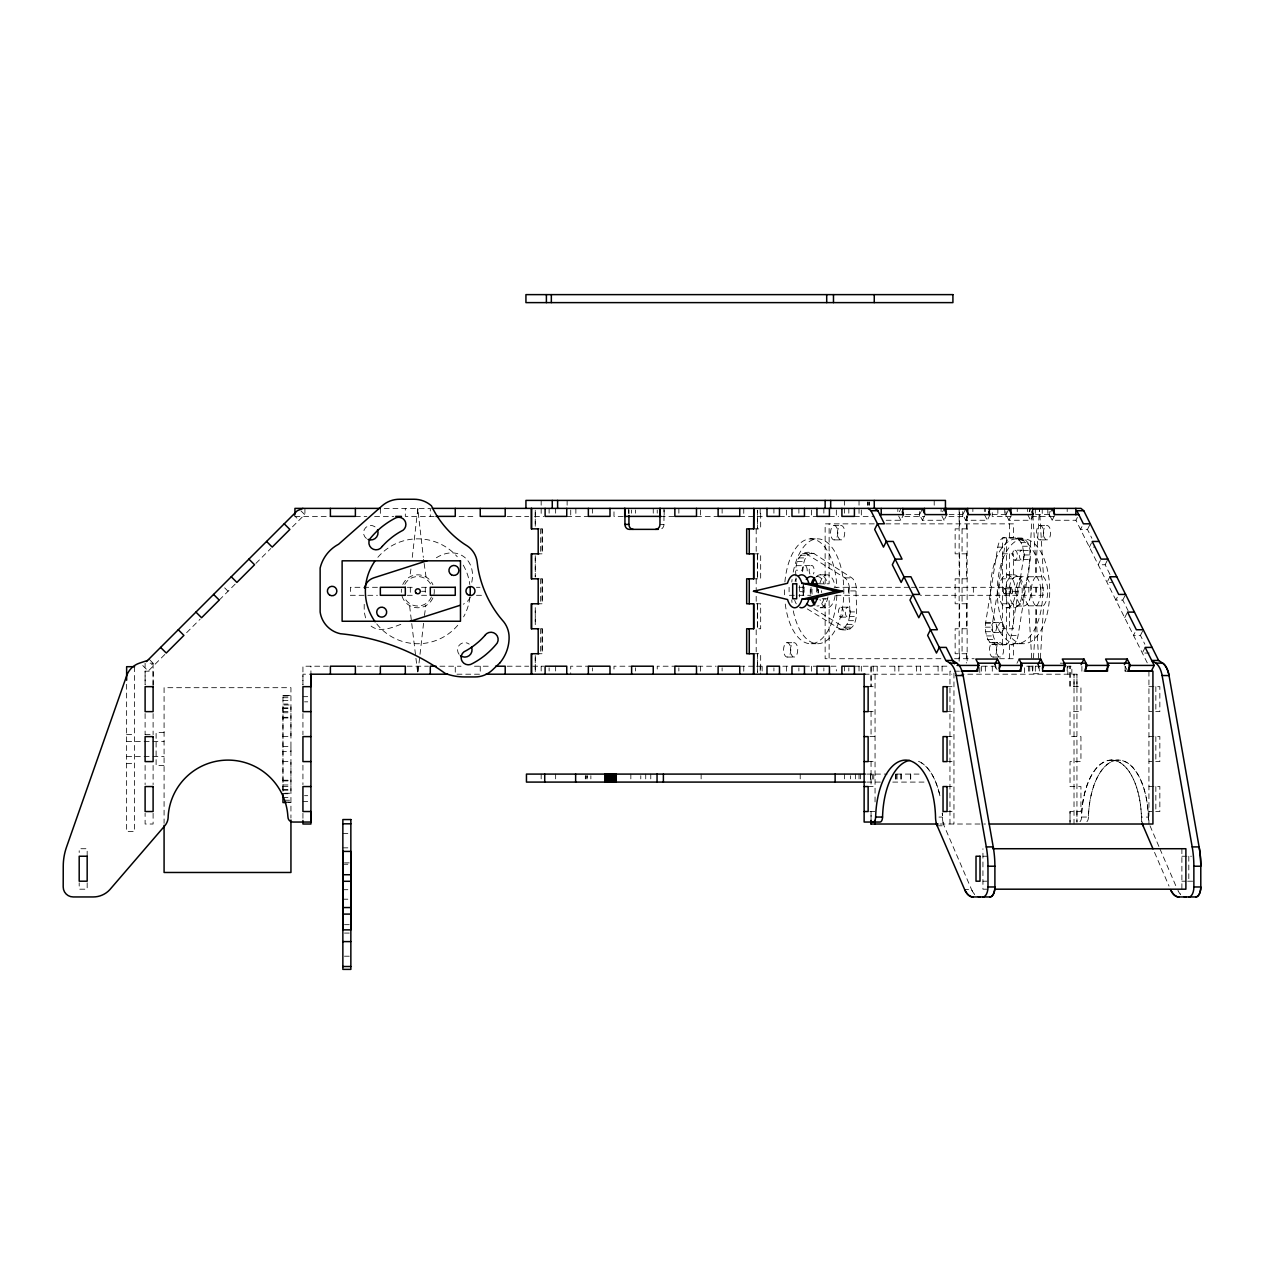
<?xml version="1.0" encoding="UTF-8"?>
<svg xmlns="http://www.w3.org/2000/svg" width="1264" height="1264" viewBox="0 0 1264 1264"><rect width="100%" height="100%" fill="white"/><g stroke="black" fill="none" stroke-linecap="round" stroke-linejoin="round"><path stroke-width="0.75" stroke-dasharray="5 3.75" d="M153.102 684.725L153.102 671.184L145.107 671.184L145.107 684.725L145.107 663.189M282.962 791.296L282.962 704.964L290.941 704.964L290.941 793.239L282.962 793.239M364.206 604.287L364.206 611.918L365.881 619.281M536.995 653.725L542.177 653.725L542.177 628.761L536.995 628.761M536.995 603.781L542.177 603.781L542.177 578.817L536.995 578.817M536.995 553.837L542.177 553.837L542.177 528.858L536.995 528.858M661.799 528.7A4.993 4.329 -90 0 0 663.963 524.37L663.963 508.381M871.054 820.447L871.054 811.535L871.054 818.661M875.051 801.929L875.051 674.186M1070.023 822.042L1070.023 811.535L1080.941 811.535L1080.941 786.556L1070.023 786.556L1070.023 761.592L1080.941 761.592L1080.941 736.612L1070.023 736.612L1070.023 711.632L1080.941 711.632L1080.941 686.668L1070.023 686.668L1070.023 666.207L1070.023 686.668M1074.021 686.668L1074.021 674.186L1074.021 824.017M1076.944 811.535L1076.944 822.042L1076.944 674.202L961.098 674.202M1076.944 686.668L1076.944 674.202M1129.131 671.184L1125.134 671.184L1125.134 666.397L1126.777 669.478M1079.962 821.663A4.993 2.496 -90 0 0 1081.51 817.05L1081.557 816.038A59.961 29.988 90 0 1 1111.467 760.106L1118.387 760.106A59.961 29.988 -90 0 1 1148.312 816.038L1148.312 817.081A13.983 6.984 90 0 0 1148.786 821.726A13.983 6.984 -90 0 1 1148.312 817.081L1141.392 817.081L1141.392 816.038A59.961 29.988 -90 0 0 1111.467 760.106A59.961 29.988 -90 0 0 1081.557 816.038M1086.882 821.663A4.993 2.496 -90 0 0 1088.43 817.05L1088.478 816.038A59.961 29.988 90 0 1 1118.387 760.106A59.961 29.988 90 0 1 1148.312 816.038M1031.693 658.196L1028.58 605.709A16.479 8.248 -90 0 1 1024.346 591.426A16.479 8.248 -90 0 1 1028.454 577.016L1032.135 516.644M1038.613 658.196L1035.5 605.709A16.479 8.248 -90 0 1 1031.266 591.426A16.479 8.248 -90 0 1 1035.374 577.016L1039.498 508.886L1043.511 576.89A16.479 8.248 -90 0 1 1047.745 591.157A16.479 8.248 -90 0 1 1043.622 605.567L1040.383 658.196M1039.055 665.954L1039.498 673.696L1032.577 673.696L1033.02 665.954M1033.462 658.196L1036.701 605.567A16.479 8.248 -90 0 0 1040.825 591.157A16.479 8.248 -90 0 0 1036.591 576.89L1033.02 516.644M807.333 608.948L840.971 629.63C855.791 622.378 846.896 599.547 849.519 587.302M840.971 629.63C864.197 633.738 853.99 597.967 856.439 587.302M1004.675 644.893A13.604 6.81 -90 0 0 1011.168 635.444L1023.366 559.478C1023.903 551.989 1023.603 540.028 1014.787 537.706M1011.595 644.893A13.604 6.81 -90 0 0 1018.089 635.444L1030.286 559.478L1030.223 550.44L1027.916 542.667L1023.966 538.243L1004.28 537.706A13.699 6.857 -90 0 0 997.77 547.154L985.572 623.105L985.572 631.7L987.769 639.6L991.655 644.229L1013.38 644.735L1013.38 658.718L999.587 658.718M1000.835 644.893C992.24 642.207 991.94 630.61 992.493 623.105L1004.69 547.154A13.699 6.857 -90 0 1 1011.2 537.706M796.004 576.068C794.234 565.134 799.069 547.359 813.826 553.506L851.794 577.885A13.699 6.857 90 0 1 856.518 590.92L849.598 590.92A13.699 6.857 90 0 0 844.873 577.885L804.868 552.968M811.788 552.968C804.378 554.454 803.288 563.949 802.924 570.206L796.004 570.206M410.942 569.005L409.805 576.89M412.269 557.361L417.799 508.886L423.345 557.361M423.566 623.278L417.799 673.696L409.568 605.567M424.451 615.536L425.81 605.709M899.368 511.794L900.774 508.965M886.143 520.262L900.774 520.262L903.602 514.606M946.862 514.606L944.034 520.262L922.404 520.262L919.576 514.606L922.404 508.965M922.404 520.262L925.232 514.606M942.628 511.794L944.034 508.965M990.107 514.606L987.295 520.262L965.664 520.262L962.836 514.606L964.953 510.372M965.664 520.262L968.493 514.606M1033.367 514.606L1030.539 520.262L1008.909 520.262L1006.081 514.606L1008.909 508.965M1008.909 520.262L1011.737 514.606M1029.133 511.794L1030.539 508.965M1147.27 662.873L1075.948 520.262L1052.169 520.262L1049.341 514.606L1052.169 508.965M1052.169 520.262L1054.998 514.606M1075.948 520.262L1077.37 517.434M1081.952 526.614L1080.546 529.442L1087.467 529.442L1091.875 538.274M1016.967 663.3L1019.084 659.05M1087.467 529.442L1090.295 523.802M1091.496 542.872L1089.378 547.107L1094.561 547.107M1100.328 560.521L1098.211 564.755L1105.131 564.755L1110.424 575.357M1105.131 564.755L1107.943 559.115M1109.855 576.763L1107.027 582.42L1112.225 582.42M1117.281 597.256L1115.859 600.084L1122.78 600.084L1128.088 610.67M1122.78 600.084L1125.608 594.428M1124.691 617.733L1127.52 612.092M1134.93 632.569L1133.524 635.397L1140.444 635.397L1144.852 644.229M1140.444 635.397L1142.561 631.163M1145.168 647.405L1142.356 653.046L1149.276 653.046M151.68 664.611L153.102 663.189L146.703 663.189M164.873 654.436L148.251 671.058L142.595 665.417M186.63 632.679L200.218 619.091M219.241 600.084L236.889 582.42M255.913 563.396L270.844 548.465M292.49 526.819L304.703 514.606L300.184 510.087M436.38 557.756C457.536 544.436 477.508 560.142 471.393 583.873M400.814 624.337C391.018 628.082 377.81 633.548 369.167 624.353M384.193 508.381L430.297 508.381L430.297 516.376M905.814 514.606L919.576 514.606M949.074 514.606L962.836 514.606M992.319 514.606L1006.081 514.606M1035.579 514.606L1049.341 514.606M294.939 516.376L330.394 516.376M355.374 516.376L366.892 516.376M374.586 516.376L393.799 516.376M434.137 516.376L405.317 516.376L405.317 508.381M459.101 516.376L476.386 516.376M507.164 516.376L528.747 516.376M534.498 516.376L543.757 516.376M566.746 516.376L590.399 516.376M623.184 516.376L613.988 516.376L613.988 509.992M660.171 516.376L674.012 516.376M696.496 516.376L720.148 516.376M739.756 516.376L764.372 516.376M779.477 516.376L789.968 516.376M804.457 516.376L817.618 516.376M829.421 516.376L838.664 516.376M854.401 516.376L874.056 516.376M904.834 516.376L924.458 516.376M948.964 516.376L967.718 516.376M1010.963 516.376L992.208 516.376L992.287 511.588M1031.519 516.376L1054.713 516.376M874.214 523.865L825.139 523.865L825.139 583.81M885.89 523.865L1013.38 523.865L1013.38 537.848L1002.463 537.848L1002.463 644.735M659.966 524.37L663.963 524.37M833.734 525.524L840.655 525.524M1039.624 525.524L1046.545 525.524M753.755 528.858L760.675 528.858L760.675 510.245M967.134 528.858L955.142 528.858L955.142 553.837L967.134 553.837M1017.046 538.243L1023.966 538.243M810.224 538.859L817.144 538.859M1016.114 538.859L1023.034 538.859M834.651 539.886L841.571 539.886M1040.541 539.886L1047.461 539.886M1019.163 539.933L1026.084 539.933M1020.996 542.667L1027.916 542.667M1022.402 546.238L1029.323 546.238M997.77 547.154L1004.69 547.154M1014.976 550.188A4.993 2.496 -90 0 1 1017.014 557.835A4.993 2.496 -90 0 1 1012.685 557.519A4.993 2.496 -90 0 1 1014.976 550.188L1021.897 550.188A4.993 2.496 -90 0 1 1023.935 557.835A4.993 2.496 -90 0 1 1019.606 557.519A4.993 2.496 -90 0 1 1021.897 550.188M1023.303 550.44L1030.223 550.44M802.608 553.49L813.984 553.6M753.755 553.837L760.675 553.837L760.675 578.817L753.597 578.817M1002.463 553.837L1013.38 553.837L1013.38 578.817L1002.463 578.817M800.475 555.18L807.396 555.18M1023.635 554.959L1030.555 554.959M798.658 557.914L805.579 557.914M1023.366 559.478L1030.286 559.478M1014.802 560.173L1021.723 560.173M797.236 561.5L804.157 561.5M804.741 565.45L811.662 565.45M796.336 565.687L803.256 565.687M820.21 574.82L827.13 574.82M1007.06 574.82L1013.981 574.82M1016.572 576.558L1023.492 576.558M1028.706 576.763L1035.627 576.763M1036.464 576.763L1043.385 576.763M844.873 577.885L851.794 577.885M967.134 578.817L955.142 578.817L955.142 603.781L967.134 603.781M818.219 583.81L829.121 583.81L829.121 523.865M377.446 587.302L350.381 587.302L350.381 595.297L377.446 595.297M407.245 587.302L414.055 587.302M421.544 587.302L428.37 587.302M476.481 587.302L479.988 587.302M798.895 587.302L804.773 587.302M834.177 587.302L909.448 587.302M911.407 587.302L917.285 587.302M919.244 587.302L1043.242 587.302L1043.242 595.297L920.429 595.297M1004.469 588.803L1011.39 588.803M421.544 591.299L425.289 591.299M1012.827 591.299L1020.317 591.299M799.464 591.694L802.924 591.694A13.604 6.81 90 0 0 803.256 595.929M1004.469 593.796L1011.39 593.796M407.245 595.297L414.055 595.297M421.544 595.297L428.37 595.297M476.481 595.297L483.48 595.297M794.329 595.297L789.099 595.297L789.099 587.302M798.895 595.297L810.998 595.297M835.962 595.297L910.617 595.297M822.2 598.788L829.121 598.788L829.121 658.718M756.188 603.781L760.675 603.781L760.675 628.761L756.188 628.761L756.188 651.797M1002.463 603.781L1013.38 603.781L1013.38 628.761L1002.463 628.761M1028.706 605.835L1035.627 605.835M1036.464 605.835L1043.385 605.835M1016.572 606.025L1023.492 606.025M840.955 607.162A4.993 2.496 -90 0 1 842.977 614.794A4.993 2.496 -90 0 1 838.664 614.494A4.993 2.496 -90 0 1 840.955 607.162L847.875 607.162A4.993 2.496 -90 0 1 849.898 614.794A4.993 2.496 -90 0 1 845.584 614.494A4.993 2.496 -90 0 1 847.875 607.162M820.21 607.779L827.13 607.779M1007.06 607.779A16.479 8.248 90 0 0 1014.202 583.052A16.479 8.248 90 0 0 999.919 583.052A16.479 8.248 90 0 0 1007.06 607.779L1013.981 607.779A16.479 8.248 90 0 0 1021.122 583.052A16.479 8.248 90 0 0 1006.839 583.052A16.479 8.248 90 0 0 1013.981 607.779M849.598 611.918L856.518 611.918M849.329 616.453L856.249 616.453M840.765 617.132L847.686 617.132M848.492 620.687L855.412 620.687M994.041 622.409L1000.962 622.409M985.62 622.789L992.54 622.789M985.572 623.105L992.493 623.105M847.117 624.353L854.037 624.353M845.332 627.165L852.252 627.165M985.304 627.165L992.224 627.165M967.134 628.761L955.142 628.761L955.142 653.725L967.134 653.725M838.711 629.093L850.151 628.966M985.572 631.7L992.493 631.7M994.041 632.411L1000.962 632.411M1011.168 635.444L1018.089 635.444M986.41 635.934L993.33 635.934M987.769 639.6L994.689 639.6M989.57 642.428L996.49 642.428M786.729 642.697L793.65 642.697M992.619 642.697L999.54 642.697M811.156 643.724L818.092 643.724M1017.046 643.724L1023.966 643.724M991.655 644.229L998.576 644.229M753.597 653.725L760.675 653.725L760.675 674.202M787.646 657.059L794.566 657.059M993.536 657.059L1000.456 657.059M940.858 658.718L825.139 658.718L825.139 598.788M954.51 658.718L974.181 658.718M1060.259 663.189L1064.256 663.189M328.45 666.207L302.933 666.207L302.933 684.883L302.933 674.186L310.928 674.202L310.928 666.191M357.301 666.207L378.426 666.207M407.103 666.207L428.512 666.207M439.888 666.207L461.028 666.207M474.474 666.207L491.759 666.207M507.164 666.207L528.747 666.207M532.681 666.207L543.757 666.207M590.399 666.207L570.728 666.207L570.728 674.202M633.643 666.207L613.988 666.207L613.988 671.01M676.904 666.207L657.233 666.207L657.233 671.01M697.823 666.207L716.214 666.207M739.756 666.207L754.703 666.207M756.52 666.207L764.104 666.207M782.827 666.207L789.968 666.207M804.457 666.207L817.618 666.207M830.985 666.207L836.341 666.207L836.341 671.01M854.401 666.207L947.984 666.191M996.064 666.207L979.79 666.207L979.79 674.202M1040.493 666.207L1024.551 666.207L1024.598 674.202M959.455 671.184L949.959 671.184L949.959 824.017M864.134 674.202L951.855 674.202M868.131 686.668L875.051 686.668M947.036 686.668L953.957 686.668M1148.929 686.668L1159.846 686.668L1159.846 711.632L1148.929 711.632M282.962 695.5L290.941 695.5L282.962 695.658L282.962 791.88M282.962 696.037L290.941 696.037M302.933 696.669L307.721 696.669M282.962 697.728L290.941 697.728M282.962 700.461L290.941 700.461M304.529 701.836L307.721 701.836M282.962 704.048L290.941 704.048M282.962 707.998L290.941 707.998M282.962 708.235L290.941 708.235M282.962 711.632L290.941 711.632M868.131 711.632L875.051 711.632M947.036 711.632L953.957 711.632M282.962 712.754L290.941 712.754M282.962 717.288L290.941 717.288M282.962 717.968L290.941 717.968M164.083 732.614L156.104 732.614L156.104 765.573L164.083 765.573M145.107 734.368L153.102 734.368M126.637 734.558L134.616 734.558M282.962 736.612L290.941 736.612L290.941 687.695L164.083 687.695L164.083 823.37M869.853 736.612L875.051 736.612M947.036 736.612L953.957 736.612M1148.929 736.612L1159.846 736.612L1159.846 761.592L1148.929 761.592M126.637 741.605L164.083 741.605M282.962 746.597L290.941 746.597L290.941 751.59L282.962 751.59M126.637 756.583L164.083 756.583M282.962 761.592L290.941 761.592L290.941 818.077M868.131 761.592L875.051 761.592M947.036 761.592L953.957 761.592M126.637 763.63L134.616 763.63M866.741 774.089L887.138 774.089M896.555 774.089L919.734 774.089M282.962 780.22L290.941 780.22M282.962 780.583L290.941 780.583M282.962 780.915L290.941 780.915M866.741 782.084L880.36 782.084M892.747 782.084L925.69 782.084M282.962 784.976L290.941 784.976M282.962 786.556L290.941 786.556M868.131 786.556L875.051 786.556M947.036 786.556L953.957 786.556M1148.929 786.556L1159.846 786.556L1159.846 811.535L1148.929 811.535M282.962 789.51L290.941 789.51M282.962 790.205L290.941 790.205M282.962 793.745L290.941 793.745M304.529 795.688L307.721 795.688M282.962 797.394L290.941 797.394M284.558 800.223L290.941 800.223M302.933 801.534L307.721 801.534M284.558 802.04L290.941 802.04M287.75 802.545L290.941 802.545M869.853 811.535L875.051 811.535M947.036 811.535L953.957 811.535M938.978 817.081L942.438 817.081A13.983 6.984 -90 0 0 944.113 825.787L971.589 889.635A22.468 11.234 90 0 0 974.67 894.375A22.468 11.234 -90 0 1 971.589 889.635L964.669 889.635M1081.51 817.05L1088.43 817.05M940.005 824.017L985.478 824.017M937.193 825.787L944.113 825.787A13.983 6.984 90 0 1 942.438 817.081L942.423 816.038A59.961 29.988 -90 0 0 942.28 813.036A59.961 29.988 90 0 1 942.423 816.038M342.86 833.387L349.259 833.387M342.86 847.844L349.259 847.844M982.934 856.234L986.931 856.234M1181.887 856.234L1191.478 856.234M344.456 862.87L349.259 862.87M342.86 864.244L349.259 864.244M982.934 881.198L986.931 881.198M1181.887 881.198L1185.885 881.198M1187.623 881.198L1192.805 881.198M986.931 889.192L982.934 889.192L982.934 848.729M342.86 889.714L349.259 889.714M342.86 899.194L349.259 899.194M344.456 924.679L349.259 924.679M344.456 933.069L349.259 933.069M344.456 956.2L349.259 956.2M847.891 629.63L812.61 607.873M426.047 577.016L423.566 559.304M293.39 514.606L299.047 520.262M224.676 587.855L228.057 591.252M148.962 659.05L154.603 664.706M1027.711 514.606L1030.539 520.262M984.466 514.606L987.295 520.262M941.917 516.028L944.034 520.262M995.416 666.302L997.012 669.478M898.657 516.028L900.774 520.262M1150.003 825.787L1159.167 847.07M1159.925 848.855L1175.947 886.096M1154.538 852.394L1169.026 886.096M1032.135 665.954L1032.577 673.696M1188.808 856.234L1188.808 881.198M1181.887 848.729L1181.887 889.192M1155.849 686.668L1155.849 711.632M1155.849 736.612L1155.849 761.592M1155.849 786.556L1155.849 811.535M1148.929 671.184L1148.929 824.017M1125.134 666.397L1125.134 671.184M1081.889 666.397L1081.889 671.184M1071.856 674.202L1071.856 666.207L1067.859 666.207L1067.859 674.202M1070.023 811.535L1070.023 824.017M1067.195 508.381L1067.195 511.588M1067.195 666.207L1067.195 674.202M1049.231 511.588L1049.231 516.376M1047.793 508.381L1047.793 516.376M1042.231 508.381L1042.231 516.376M1040.778 587.302L1040.778 595.297M1038.629 663.189L1038.629 671.184M1036.322 587.302L1036.322 595.297M1035.753 587.302L1035.753 595.297M1035.311 508.381L1035.311 516.376M1035.311 666.207L1035.311 674.202M1029.733 508.381L1029.733 511.588M1029.733 666.207L1029.733 674.202M1028.833 587.302L1028.833 595.297M1028.596 666.191L1028.596 674.202M1027.6 508.381L1027.6 511.588M1017.725 587.302L1017.725 595.297M1017.251 508.381L1017.251 511.588M1010.805 587.302L1010.805 595.297M1010.236 587.302L1010.236 595.297M1009.383 523.865L1009.383 537.848M1009.383 553.837L1009.383 578.817M1009.383 603.781L1009.383 628.761M1009.383 644.735L1009.383 658.718M1006.46 537.848L1006.46 644.735M1005.97 511.588L1005.97 516.376M1004.769 508.381L1004.769 516.376M1003.316 587.302L1003.316 595.297M997.849 508.381L997.849 516.376M995.384 663.189L995.384 671.184M992.287 666.207L992.287 674.202M985.367 508.381L985.367 511.588M985.351 666.191L985.367 674.202M984.34 508.381L984.34 511.588M981.354 666.191L981.354 674.202M973.343 587.302L973.343 595.297M972.869 508.381L972.869 511.588M967.134 515.838L967.134 663.031M966.565 515.838L966.565 528.858M966.565 553.837L966.565 578.817M966.565 603.781L966.565 628.761M966.565 653.725L966.565 663.031M962.726 511.588L962.726 516.376M962.062 528.858L962.062 553.837M962.062 578.817L962.062 603.781M962.062 628.761L962.062 653.725M959.645 512.11L959.645 528.858M959.645 553.837L959.645 578.817M959.645 603.781L959.645 628.761M959.645 653.725L959.645 661.167M959.139 508.381L959.139 661.167M953.957 673.127L953.957 824.017M942.091 666.191L942.091 674.202M941.095 508.381L941.095 511.588M938.093 666.191L938.093 674.202M934.207 500.402L934.207 505.189M920.461 666.191L920.461 674.202M919.465 511.588L919.465 516.376M916.463 666.191L916.463 674.202M910.712 774.089L910.712 782.084M910.459 774.089L910.459 782.084M901.358 774.089L901.311 782.084M900.774 774.089L900.774 782.084M898.846 666.191L898.846 674.202M897.835 508.381L897.835 511.588M897.029 774.089L897.061 782.084M895.986 774.089L895.986 782.084M895.734 774.089L895.734 782.084M894.849 666.191L894.849 674.202M877.216 666.207L877.216 674.202M873.756 774.089L873.756 782.084M873.219 666.207L873.219 674.202M872.286 774.089L872.286 782.084M871.054 711.632L871.054 736.612M871.054 761.592L871.054 786.556M870.485 774.089L870.485 782.084M870.438 774.089L870.438 782.084M869.269 501.998L869.253 505.189M869 501.998L869 505.189M867.91 501.998L867.91 505.189M867.657 501.998L867.657 505.189M861.321 509.992L861.321 516.376M861.321 666.207L861.321 674.202M860.547 774.089L860.547 778.893M859.03 500.402L859.03 505.189M859.03 508.381L859.03 516.376M859.03 666.207L859.03 671.01M859.03 774.089L859.03 778.893M855.586 774.089L855.633 778.893M850.561 775.685L850.561 778.893M848.823 508.381L848.823 513.184M848.823 667.803L848.823 671.01M848.46 587.302L848.46 595.297M844.557 500.402L844.557 505.189M844.542 508.381L844.542 513.184M844.542 666.207L844.542 671.01M844.542 774.089L844.542 778.893M836.341 509.992L836.341 516.376M823.859 508.381L823.859 513.184M823.859 667.803L823.859 671.01M818.219 589.419L818.219 593.164M817.618 585.674L817.618 593.164M816.56 587.302L816.56 592.089M811.377 509.992L811.377 516.376M811.377 666.207L811.377 674.202M810.998 587.302L810.998 593.685M804.078 587.302L804.078 595.297M803.604 583.81L803.604 595.044M802.924 585.832L803.003 595.297M800.207 774.089L800.207 778.893M799.606 585.674L799.606 596.908M798.88 508.381L798.88 513.184M798.88 667.803L798.88 671.01M796.004 578.011L796.004 581.93M786.398 509.992L786.398 516.376M786.398 666.207L786.398 674.202M773.916 508.381L773.916 513.184M773.916 667.803L773.916 671.01M762.145 666.207L762.145 671.01M760.185 508.381L760.185 516.376M760.185 666.207L760.185 671.01M756.188 528.858L756.188 553.837M756.188 578.817L756.188 601.854M743.753 508.381L743.753 516.376M743.753 666.207L743.753 674.202M722.123 508.381L722.123 513.184M722.123 667.803L722.123 671.01M701.125 774.089L701.125 778.893M700.493 509.992L700.493 516.376M700.493 666.207L700.493 674.202M678.863 508.381L678.863 513.184M678.863 667.803L678.863 671.01M664.153 509.992L664.153 516.376M657.233 509.992L657.233 513.184M653.251 508.381L653.251 513.184M650.77 774.089L650.77 778.893M645.73 774.089L645.73 778.893M640.785 775.685L640.785 778.893M635.618 509.992L635.618 513.184M635.618 667.803L635.618 671.01M631.621 509.992L631.621 513.184M630.847 774.089L630.847 778.893M628.935 510.166L628.935 513.737M628.698 508.381L628.698 513.184M592.358 508.381L592.358 513.184M592.358 667.803L592.358 671.01M590.873 775.685L590.873 778.893M586.006 775.685L586.022 778.893M585.343 775.685L585.311 778.893M575.863 508.381L575.863 516.376M570.728 509.992L570.728 516.376M567.125 500.402L567.125 505.189M555.654 508.381L555.654 513.184M555.654 666.207L555.654 671.01M555.654 774.089L555.654 778.893M549.113 508.381L549.113 513.184M549.113 667.803L549.113 671.01M542.177 528.858L542.177 553.837M542.177 578.817L542.177 603.781M542.177 628.761L542.177 653.725M541.166 500.402L541.166 505.189M541.166 508.381L541.166 516.376M541.166 666.207L541.166 671.01M541.166 774.089L541.166 778.893M540.66 528.858L540.66 553.837M540.66 578.817L540.66 603.781M540.66 628.761L540.66 653.725M480.241 666.207L480.241 674.202L455.261 674.202L455.261 666.207M425.289 587.302L425.289 595.297M417.799 508.381L417.799 516.376M417.799 666.207L417.799 671.01M410.31 587.302L410.31 595.297M380.353 508.381L380.353 516.376M304.924 508.381L304.924 516.376M302.933 713.56L302.933 734.779M302.933 765.226L302.933 784.628M302.933 813.305L302.933 818.661M153.102 663.189L153.102 686.668M153.102 713.56L153.102 734.684M153.102 765.431L153.102 784.628M153.102 813.305L153.102 824.017L145.107 824.017L145.107 813.305M145.107 713.56L145.107 734.684M145.107 765.431L145.107 784.628M134.616 666.697L134.616 831.507L126.637 831.507L126.637 682.197M87.169 856.234L87.169 848.729L79.19 848.729L79.19 852.473M87.169 882.793L87.169 889.192L79.19 889.192L79.19 882.793M821.726 592.547A2.496 1.248 -90 0 1 821.6 590.651M802.34 571.739A4.993 2.496 -90 0 1 805.389 565.624A4.993 2.496 -90 0 1 806.511 573.982M809.908 573.982A4.993 2.496 -90 0 1 809.908 566.92A4.993 2.496 -90 0 1 813.431 566.92A4.993 2.496 -90 0 1 813.431 573.982M819.988 583.052A16.479 8.248 -90 0 1 828.204 574.962A16.479 8.248 -90 0 1 835.093 587.033M835.093 595.565A16.479 8.248 -90 0 1 828.204 607.636A16.479 8.248 -90 0 1 819.988 599.531M816.086 577.016A16.479 8.248 -90 0 1 827.351 583.052M827.952 596.924A16.479 8.248 -90 0 1 818.077 607.21M812.088 594.159A16.479 8.248 -90 0 1 812.088 588.424M796.273 603.86A16.479 8.248 90 0 1 794.677 600.226M795.072 581.266A16.479 8.248 90 0 1 796.178 578.896M470.224 597.256A13.604 13.604 0 0 1 463.288 604.192M434.184 589.419A16.479 16.479 0 0 1 433.726 595.565A16.479 16.479 0 0 1 401.889 595.565M401.352 592.374A16.479 16.479 0 0 1 401.462 589.15M402.789 584.489A16.479 16.479 0 0 1 432.92 584.742M803.651 595.565A14.741 7.363 90 0 1 803.762 586.338M817.982 589.135A14.741 7.363 90 0 1 818.029 592.737M918.486 761.307A59.961 29.988 90 0 1 940.1 796.636A59.961 29.988 -90 0 0 921.393 762.792M823.938 598.867A14.741 7.363 90 0 1 816.892 605.962M810.382 594.175A14.741 7.363 90 0 1 810.461 587.713M816.892 576.637A14.741 7.363 90 0 1 824.112 584.347M1088.478 816.038A59.961 29.988 -90 0 1 1118.387 760.106M431.419 596.94A14.741 14.741 0 0 1 404.196 596.94M404.812 584.347A14.741 14.741 0 0 1 430.803 584.347M793.207 572.102A52.44 26.228 -90 0 1 833.545 549.635A52.44 26.228 -90 0 1 833.26 633.375A52.44 26.228 -90 0 1 793.081 609.848M791.991 602.454A52.44 26.228 -90 0 1 791.754 599.926M791.817 581.993A52.44 26.228 -90 0 1 792.07 579.465M784.897 581.993A52.44 26.228 -90 0 1 812.152 538.938A52.44 26.228 -90 0 1 836.863 587.776M836.831 595.502A52.44 26.228 -90 0 1 812.452 643.613A52.44 26.228 -90 0 1 785.07 602.454M784.533 594.807A52.44 26.228 -90 0 1 784.486 589.656M1111.467 760.106A59.961 29.988 90 0 1 1141.392 816.038M469.892 597.366A52.44 52.44 0 0 1 463.604 616.848M457.742 625.285A52.44 52.44 0 0 1 376.672 623.831M377.873 557.298A52.44 52.44 0 0 1 457.284 556.776M463.256 565.15A52.44 52.44 0 0 1 469.813 584.537M366.402 538.464A7.236 7.236 0 0 1 365.659 527.609A7.236 7.236 0 0 1 376.53 528.289M459.085 654.31A7.236 7.236 0 0 1 469.197 644.119M535.257 655.589L535.257 672.337L535.257 655.589M535.257 607.621L535.257 624.906L535.257 607.621M535.257 555.765L535.257 576.89L535.257 555.765M535.257 510.245L535.257 527.009L535.257 510.245M757.594 653.725L757.594 672.337L757.594 653.725M757.594 603.781L757.594 628.761L757.594 603.781M757.594 553.837L757.594 578.817L757.594 553.837M757.594 510.245L757.594 528.858L757.594 510.245M871.054 666.207L871.054 686.668L871.054 666.207M587.144 778.893L587.144 775.685L587.128 778.893M1012.274 593.069A2.496 1.248 -90 0 0 1011.706 588.882A2.496 1.248 -90 0 0 1010.189 591.947A2.496 1.248 -90 0 0 1012.274 593.069M1002.731 630.941A4.993 2.496 -90 0 0 1001.609 622.583A4.993 2.496 -90 0 0 998.544 628.698A4.993 2.496 -90 0 0 1002.731 630.941M1005.354 593.069A2.496 1.248 -90 0 0 1004.785 588.882A2.496 1.248 -90 0 0 1003.268 591.947A2.496 1.248 -90 0 0 1005.354 593.069M995.811 630.941A4.993 2.496 -90 0 0 994.689 622.583A4.993 2.496 -90 0 0 991.624 628.698A4.993 2.496 -90 0 0 995.811 630.941M1178.032 890.757A22.468 11.234 -90 0 0 1180.544 894.375A22.468 11.234 90 0 1 1178.032 890.757M1029.686 599.278A14.741 7.363 -90 0 0 1023.856 576.574A14.741 7.363 -90 0 0 1016.951 598.03A14.741 7.363 -90 0 0 1029.686 599.278M1141.392 817.081A13.983 6.984 -90 0 0 1141.866 821.726A13.983 6.984 90 0 1 1141.392 817.081M1022.766 599.278A14.741 7.363 -90 0 0 1016.935 576.574A14.741 7.363 -90 0 0 1010.031 598.03A14.741 7.363 -90 0 0 1022.766 599.278M843.989 537.137A7.236 3.618 -90 0 0 841.603 525.54A7.236 3.618 -90 0 0 837.763 535.462A7.236 3.618 -90 0 0 843.989 537.137M796.968 654.31A7.236 3.618 -90 0 0 794.598 642.697A7.236 3.618 -90 0 0 790.758 652.635A7.236 3.618 -90 0 0 796.968 654.31M837.068 537.137A7.236 3.618 -90 0 0 834.682 525.54A7.236 3.618 -90 0 0 830.843 535.462A7.236 3.618 -90 0 0 837.068 537.137M790.047 654.31A7.236 3.618 -90 0 0 787.677 642.697A7.236 3.618 -90 0 0 783.838 652.635A7.236 3.618 -90 0 0 790.047 654.31M994.294 563.681A52.44 26.228 90 0 0 1015.766 643.708A52.44 26.228 90 0 0 1039.687 566.509A52.44 26.228 90 0 0 994.294 563.681M1037.223 528.289A7.236 3.618 90 0 0 1039.593 539.886A7.236 3.618 90 0 0 1043.432 529.964A7.236 3.618 90 0 0 1037.223 528.289M990.202 645.446A7.236 3.618 90 0 0 992.588 657.059A7.236 3.618 90 0 0 996.427 647.136A7.236 3.618 90 0 0 990.202 645.446M1001.214 563.681A52.44 26.228 90 0 0 1022.687 643.708A52.44 26.228 90 0 0 1046.608 566.509A52.44 26.228 90 0 0 1001.214 563.681M1044.143 528.289A7.236 3.618 90 0 0 1046.513 539.886A7.236 3.618 90 0 0 1050.352 529.964A7.236 3.618 90 0 0 1044.143 528.289M997.122 645.446A7.236 3.618 90 0 0 999.508 657.059A7.236 3.618 90 0 0 1003.347 647.136A7.236 3.618 90 0 0 997.122 645.446"/><path stroke-width="1.5" d="M447.582 674.202L310.928 674.202L310.928 686.668L302.933 686.668L302.933 711.632L310.928 711.632M531.275 674.202L531.275 653.725L538.875 653.725M531.275 508.381L531.275 528.858L538.875 528.858M538.195 653.725L538.195 628.761M538.195 603.781L538.195 578.817M538.195 553.837L538.195 528.858M658.307 529.363L629.219 529.363A4.945 4.282 -90 0 1 624.937 524.418L624.937 508.381M659.966 508.381L659.966 524.37A4.993 4.329 -90 0 1 655.637 529.363M753.597 653.725L753.597 674.202L753.755 653.725L746.676 653.725L746.676 628.761L753.755 628.761L753.755 603.781L746.676 603.781L746.676 578.817L753.755 578.817L753.755 553.837L746.676 553.837L746.676 528.858L753.755 528.858L753.755 508.381L753.597 528.858M753.597 628.761L753.597 603.781M753.597 578.817L753.597 553.837M871.054 824.017L871.054 820.447L871.054 824.017L938.093 824.017M873.124 822.042A4.993 2.496 90 0 0 875.62 817.05L875.668 816.038A59.961 29.988 90 0 1 905.593 760.106A59.961 29.988 90 0 1 935.502 816.038L935.518 817.081A13.983 6.984 90 0 0 937.193 825.787L964.669 889.635A22.468 11.234 90 0 0 972.98 896.95L989.917 896.95A9.986 4.993 -90 0 0 994.879 888.276M864.134 674.202L864.134 822.042L880.044 822.042A4.993 2.496 -90 0 0 882.541 817.05L882.588 816.038A59.961 29.988 90 0 1 909.511 760.407M835.899 591.299L801.897 599.294A16.479 8.248 -90 0 1 794.756 607.779A16.479 8.248 -90 0 1 787.551 599.531L753.486 591.299L787.488 583.289A16.479 8.248 -90 0 1 794.629 574.82A16.479 8.248 -90 0 1 801.834 583.052L835.899 591.299L842.819 591.299L808.881 583.541L801.961 583.541M842.819 591.299L808.818 599.294A16.479 8.248 90 0 1 799.875 607.399M999.224 668.245L1000.63 665.417L997.454 659.05L975.824 659.05L979 665.417L976.187 671.058L961.541 671.058M994.626 664.706L997.454 659.05M1042.468 668.245L1043.89 665.417L1040.714 659.05L1019.084 659.05L1022.26 665.417L1019.432 671.058L999.777 671.058M1037.886 664.706L1040.714 659.05M1085.018 669.651L1087.135 665.417L1083.959 659.05L1062.329 659.05L1065.505 665.417L1062.692 671.058L1043.021 671.058M1081.131 664.706L1083.959 659.05M1128.278 669.651L1130.395 665.417L1127.219 659.05L1105.589 659.05L1108.765 665.417L1105.937 671.058L1084.307 671.058M1124.391 664.706L1127.219 659.05M1152.089 647.405L1145.168 647.405L1154.174 665.417L1151.362 671.058L1127.567 671.058M146.419 661.593L297.277 510.735L302.933 508.381M147.54 660.472L139.53 663.11A20.429 20.429 0 0 0 126.732 675.545L66.581 846.912A58.191 58.191 0 0 0 63.247 866.219L63.2 886.965A9.986 9.986 0 0 0 73.186 896.95L93.22 896.95A22.468 22.468 0 0 0 109.842 889.635L164.794 825.787A13.983 13.983 0 0 0 168.175 817.081L168.191 816.038A59.961 59.961 0 0 1 228.01 760.106A59.961 59.961 0 0 1 287.844 816.038L287.955 817.05A4.993 4.993 0 0 0 292.948 822.042L310.928 822.042L310.928 811.535L302.933 811.535L302.933 786.556L310.928 786.556M427.169 560.71L373.67 577.885A13.699 13.699 0 0 0 364.506 588.06M410.073 621.351L460.096 605.298M380.353 508.381L294.939 508.381L294.939 514.78M432.209 508.381L1080.941 508.381L1083.754 510.735L1158.63 660.472L1162.627 663.11A20.429 10.207 -90 0 1 1169.042 675.545L1199.109 846.912A58.191 29.088 -90 0 1 1200.784 866.219L1200.8 886.965A9.986 4.993 -90 0 1 1195.807 896.95L1178.87 896.95A22.468 11.234 90 0 1 1170.559 889.635A22.468 11.234 -90 0 0 1178.87 896.95M902.749 508.965L922.404 508.965L925.232 514.606L946.862 514.606L944.745 510.372M944.034 508.965L965.664 508.965L968.493 514.606L990.107 514.606L988.701 511.794M989.254 508.965L1008.909 508.965L1011.737 514.606L1033.367 514.606L1031.945 511.794M1032.498 508.965L1052.169 508.965L1054.998 514.606L1078.777 514.606M868.131 508.381L870.959 510.735L877.88 510.735L884.405 523.802L877.485 523.802L874.656 529.442L883.489 547.107L886.317 541.45L893.237 541.45L902.069 559.115L895.149 559.115L892.321 564.755L901.153 582.42L903.981 576.763L910.902 576.763L919.718 594.428L912.798 594.428L909.985 600.084L918.802 617.733L921.63 612.092L928.55 612.092L937.382 629.741L930.462 629.741L927.634 635.397L936.466 653.046L939.294 647.405L946.215 647.405L954.399 663.774M1083.754 510.735L1076.833 510.735L1083.374 523.802L1090.295 523.802M879.823 514.606L903.602 514.606L902.196 511.794M395.711 516.376L401.478 516.376M436.048 516.376L455.261 516.376L455.261 508.381M661.167 516.376L624.7 516.376L624.7 508.381M624.937 524.418L628.935 524.418A4.945 4.282 -90 0 0 633.217 529.363M1099.127 541.45L1092.207 541.45L1101.023 559.115L1107.943 559.115M538.875 553.837L531.275 553.837L531.275 578.817L538.875 578.817M1116.776 576.763L1109.855 576.763L1118.687 594.428L1125.608 594.428M807.965 583.81L817.682 583.81M753.486 591.299L756.946 591.299M807.965 598.788L817.682 598.788M801.961 599.057L808.881 599.057M538.875 603.781L531.275 603.781L531.275 628.761L538.875 628.761M1134.44 612.092L1127.52 612.092L1136.352 629.741L1143.272 629.741M870.959 510.735L945.82 660.472L952.74 660.472L956.753 663.11A20.429 10.207 90 0 1 963.152 675.545L993.22 846.912A58.191 29.088 -90 0 1 993.488 848.46M1158.63 660.472L1151.709 660.472L1155.707 663.11A20.429 10.207 90 0 1 1162.122 675.545L1192.189 846.912A58.191 29.088 90 0 1 1193.864 866.219L1193.88 886.965A9.986 4.993 90 0 1 1188.887 896.95A9.986 4.993 -90 0 0 1189.535 896.871M945.82 660.472L949.833 663.11L956.753 663.11M1155.707 663.11L1162.627 663.11A20.429 10.207 90 0 1 1169.042 675.545L1162.122 675.545M977.688 663.189L999.382 663.189L999.382 671.184L1020.996 671.184L1020.996 663.189M1020.933 663.189L1042.626 663.189L1042.626 671.184L1064.256 671.184L1064.256 663.189M1064.193 663.189L1085.887 663.189L1085.887 671.184L1107.517 671.184L1107.517 663.189M1107.454 663.189L1129.131 663.189L1129.131 671.184L1152.926 671.184L1152.926 824.017L989.254 824.017M957.053 665.417L979 665.417M1000.63 665.417L1022.26 665.417M1043.89 665.417L1065.505 665.417M1087.135 665.417L1108.765 665.417M1130.395 665.417L1154.174 665.417M436.048 666.207L430.297 666.207L430.297 674.202M495.599 666.207L505.205 666.207L505.205 674.202M134.616 666.697L126.637 666.697L126.637 680.269M961.288 671.184L977.751 671.184L977.751 663.189M485.992 674.202L865.208 674.202M949.833 663.11A20.429 10.207 90 0 1 956.232 675.545L963.152 675.545M864.134 686.668L868.131 686.668L868.131 711.632L864.134 711.632M310.928 736.612L302.933 736.612L302.933 761.592L310.928 761.592M864.134 736.612L868.131 736.612L868.131 761.592L864.134 761.592M865.255 774.089L526.456 774.089L526.456 782.084L865.255 782.084M864.134 786.556L868.131 786.556L868.131 811.535L864.134 811.535M286.154 802.545L282.962 802.545L282.962 793.666M875.62 817.05L882.541 817.05M342.86 823.812L350.855 823.812M956.232 675.545L986.299 846.912L993.22 846.912A58.191 29.088 90 0 1 994.894 866.219L994.91 886.965A9.986 4.993 90 0 1 989.917 896.95M1192.189 846.912L1199.109 846.912A58.191 29.088 90 0 1 1200.784 866.219L1193.864 866.219M992.777 848.729L1185.885 848.729L1185.885 889.192L994.752 889.192M986.299 846.912A58.191 29.088 90 0 1 987.974 866.219L994.894 866.219M342.86 874.735L350.855 874.735M342.86 881.292L350.855 881.292M983.661 896.871A9.986 4.993 -90 0 1 982.997 896.95A9.986 4.993 90 0 0 987.99 886.965L994.91 886.965M1193.88 886.965L1200.8 886.965A9.986 4.993 90 0 1 1195.807 896.95M342.86 907.552L350.855 907.552M342.86 914.093L350.855 914.093M342.86 941.601L350.855 941.601M342.86 966.502L350.855 966.502M875.051 508.381L877.88 510.735M284.21 523.802L289.867 529.442L272.202 547.107L266.562 541.45M248.897 559.115L254.554 564.755L236.889 582.42L231.249 576.763M213.584 594.428L219.241 600.084L201.576 617.733L195.92 612.092M178.271 629.741L183.912 635.397L166.263 653.046L160.607 647.405M1143.083 825.787A13.983 6.984 -90 0 1 1142.198 823.18A13.983 6.984 90 0 0 1143.083 825.787L1153.005 848.855M808.881 583.541L808.755 583.052A16.479 8.248 90 0 0 798.959 575.689M987.974 866.219L987.99 886.965M1075.854 508.381L1075.854 514.78M1054.223 508.381L1054.223 514.78M1032.593 508.381L1032.593 514.78M1010.963 508.381L1010.963 514.78M989.333 508.381L989.333 514.78M967.718 508.381L967.718 514.78M946.088 508.381L946.088 514.78M945.44 508.381L945.44 500.402L525.935 500.402L525.935 508.381M924.458 508.381L924.458 513.184M902.828 508.381L902.828 514.78M881.213 508.381L881.213 514.78M875.051 820.447L875.051 824.017M874.261 294.623L874.261 302.617M874.261 500.402L874.261 508.381M854.401 508.381L854.401 516.376L841.903 516.376L841.903 508.381M854.401 674.202L854.401 666.207L841.903 666.207L841.903 674.202M835.125 774.089L835.125 782.084M833.482 294.623L833.482 302.617M830.685 500.402L830.685 508.381M829.421 508.381L829.421 516.376L816.939 516.376L816.939 508.381M829.421 674.202L829.421 666.207L816.939 666.207L816.939 674.202M826.703 294.623L826.703 302.617M825.139 500.402L825.139 508.381M804.457 508.381L804.457 516.376L791.959 516.376L791.959 508.381M804.457 674.202L804.457 666.207L791.959 666.207L791.959 674.202M779.477 508.381L779.477 516.376L766.995 516.376L766.995 508.381M779.477 674.202L779.477 666.207L766.995 666.207L766.995 674.202M749.268 528.858L749.268 553.837M749.268 578.817L749.268 603.781M749.268 628.761L749.268 653.725M739.756 508.381L739.756 516.376L718.126 516.376L718.126 508.381M739.756 674.202L739.756 666.207L718.126 666.207L718.126 674.202M696.496 508.381L696.496 516.376L674.865 516.376L674.865 508.381M696.496 674.202L696.496 666.207L674.865 666.207L674.865 674.202M663.379 774.089L663.379 782.084M660.171 508.381L660.171 516.376M657.043 774.089L657.043 782.084M653.251 674.202L653.251 666.207L631.621 666.207L631.621 674.202M628.935 515.507L628.935 524.418M616.263 774.089L616.263 782.084M615.884 774.089L615.884 782.084M615.315 774.089L615.315 782.084M614.557 774.089L614.557 782.084M613.64 774.089L613.64 782.084M612.582 774.089L612.582 782.084M611.413 774.089L611.413 782.084M610.149 774.089L610.149 782.084M609.991 508.381L609.991 516.376L588.36 516.376L588.36 508.381M609.991 674.202L609.991 666.207L588.36 666.207L588.36 674.202M608.821 774.089L608.821 782.084M607.463 774.089L607.463 782.084M606.104 774.089L606.104 782.084M604.777 774.089L604.777 782.084M575.641 774.089L575.641 782.084M566.746 508.381L566.746 516.376L545.116 516.376L545.116 508.381M566.746 674.202L566.746 666.207L545.116 666.207L545.116 674.202M557.614 500.402L557.614 508.381M552.273 500.402L552.273 508.381M551.341 294.623L551.341 302.617M546.396 294.623L546.396 302.617M544.721 774.089L544.721 782.084M531.67 508.381L531.67 528.858M531.67 553.837L531.67 578.817M531.67 603.781L531.67 628.761M531.67 653.725L531.67 674.202M505.205 508.381L505.205 516.376L480.241 516.376L480.241 508.381M405.317 674.202L405.317 666.207L380.353 666.207L380.353 674.202M355.374 508.381L355.374 516.376L330.394 516.376L330.394 508.381M355.374 674.202L355.374 666.207L330.394 666.207L330.394 674.202M310.928 674.186L310.928 824.017L302.933 824.017L302.933 820.447M290.941 820.02L290.941 872.476L164.083 872.476L164.083 825.345M814.379 602.944A16.479 8.248 -90 0 1 813.068 599.531M813.068 583.052A16.479 8.248 -90 0 1 814.379 579.639M817.634 596.26A14.741 7.363 90 0 1 806.606 603.544M806.306 579.465A14.741 7.363 90 0 1 817.492 585.659M814.79 604.903A14.741 7.363 90 0 1 811.125 598.235M811.125 584.347A14.741 7.363 90 0 1 814.79 577.68M972.98 896.95A22.468 11.234 -90 0 1 964.669 889.635M937.193 825.787A13.983 6.984 -90 0 1 936.308 823.18M470.082 587.096A52.44 52.44 0 0 1 470.129 594.807M375.124 621.777A52.44 52.44 0 0 1 374.729 561.39M377.478 529.916A7.236 7.236 0 0 1 368.045 539.412M471.488 647.089A7.236 7.236 0 0 1 460.428 655.637M342.86 851.415L342.86 929.877L350.855 929.877L350.855 851.415L342.86 851.415M382.281 546.38L382.107 546.633A7.236 7.236 0 0 1 371.316 548.023A7.236 7.236 0 0 1 371.347 537.137A79.047 79.047 0 0 1 380.164 528.289A52.709 52.709 0 0 1 384.066 525.176A79.047 79.047 0 0 1 394.621 518.477A7.236 7.236 0 0 1 404.67 520.452L405.507 522.143A7.236 7.236 0 0 1 401.004 531.338A70.926 70.926 0 0 0 391.872 537.39L388.49 540.186A70.926 70.926 0 0 0 382.281 546.38M484.902 635.429L484.728 635.681A70.926 70.926 0 0 1 478.535 641.875L475.153 644.672A70.926 70.926 0 0 1 466.021 650.723A7.236 7.236 0 0 0 461.502 659.919L462.355 661.609A7.236 7.236 0 0 0 472.404 663.584A79.047 79.047 0 0 0 482.943 656.901A52.709 52.709 0 0 0 486.845 653.772A79.047 79.047 0 0 0 495.678 644.924A7.236 7.236 0 0 0 495.709 634.038A7.236 7.236 0 0 0 484.902 635.429M499.707 663.063L492.312 670.078A24.948 24.948 0 0 1 475.106 676.935L464.394 676.935A54.147 54.147 0 0 1 445.149 673.396A213 213 0 0 0 340.411 633.738A26.038 26.038 0 0 1 320.14 612.029L320.14 568.026A36.561 36.561 0 0 1 338.594 544.247L382.107 505.821A26.402 26.402 0 0 1 399.535 499.248L414.023 499.248A26.244 26.244 0 0 1 431.451 505.821A95.811 95.811 0 0 0 463.935 543.82L467.569 546.143A22.752 22.752 0 0 1 477.065 561.406L477.76 566.73A110.395 110.395 0 0 0 499.564 616.832L502.235 620.055A25.312 25.312 0 0 1 509.108 637.246A39.516 39.516 0 0 1 499.707 663.063M952.914 294.623L525.935 294.623L525.935 302.617L952.914 302.617L952.914 294.623M460.475 560.821L342.117 560.821L342.117 621.256L460.475 621.256L460.475 560.821M796.683 583.81L792.686 583.81L792.686 598.788L796.683 598.788L796.683 583.81M405.317 587.302L380.353 587.302L380.353 595.297L405.317 595.297L405.317 587.302M455.261 587.302L430.297 587.302L430.297 595.297L455.261 595.297L455.261 587.302M153.102 686.668L145.107 686.668L145.107 711.632L153.102 711.632L153.102 686.668M947.036 686.668L943.039 686.668L943.039 711.632L947.036 711.632L947.036 686.668M153.102 736.612L145.107 736.612L145.107 761.592L153.102 761.592L153.102 736.612M947.036 736.612L943.039 736.612L943.039 761.592L947.036 761.592L947.036 736.612M153.102 786.556L145.107 786.556L145.107 811.535L153.102 811.535L153.102 786.556M947.036 786.556L943.039 786.556L943.039 811.535L947.036 811.535L947.036 786.556M350.855 819.546L342.86 819.546L342.86 969.377L350.855 969.377L350.855 819.546M87.169 856.234L79.19 856.234L79.19 881.198L87.169 881.198L87.169 856.234M980.011 856.234L976.013 856.234L976.013 881.198L980.011 881.198L980.011 856.234M467.475 594.459A4.55 4.55 0 0 0 474.932 591.915A4.55 4.55 0 0 0 469.007 586.733A4.55 4.55 0 0 0 467.475 594.459M329.604 595.044A4.74 4.74 0 0 0 336.856 591.204A4.74 4.74 0 0 0 329.904 586.844A4.74 4.74 0 0 0 329.604 595.044M416.046 593.069A2.496 2.496 0 0 0 420.217 591.947A2.496 2.496 0 0 0 417.152 588.882A2.496 2.496 0 0 0 416.046 593.069M378.284 615.805A4.993 4.993 0 0 0 386.563 613.261A4.993 4.993 0 0 0 380.227 607.368A4.993 4.993 0 0 0 378.284 615.805M451.422 574.772A4.993 4.993 0 0 0 458.911 570.443A4.993 4.993 0 0 0 451.422 566.114A4.993 4.993 0 0 0 451.422 574.772M978.352 896.745A22.468 11.234 90 0 0 979.9 896.95A22.468 11.234 -90 0 1 978.352 896.745M1184.242 896.745A22.468 11.234 -90 0 0 1185.79 896.95A22.468 11.234 90 0 1 1184.242 896.745"/></g></svg>
